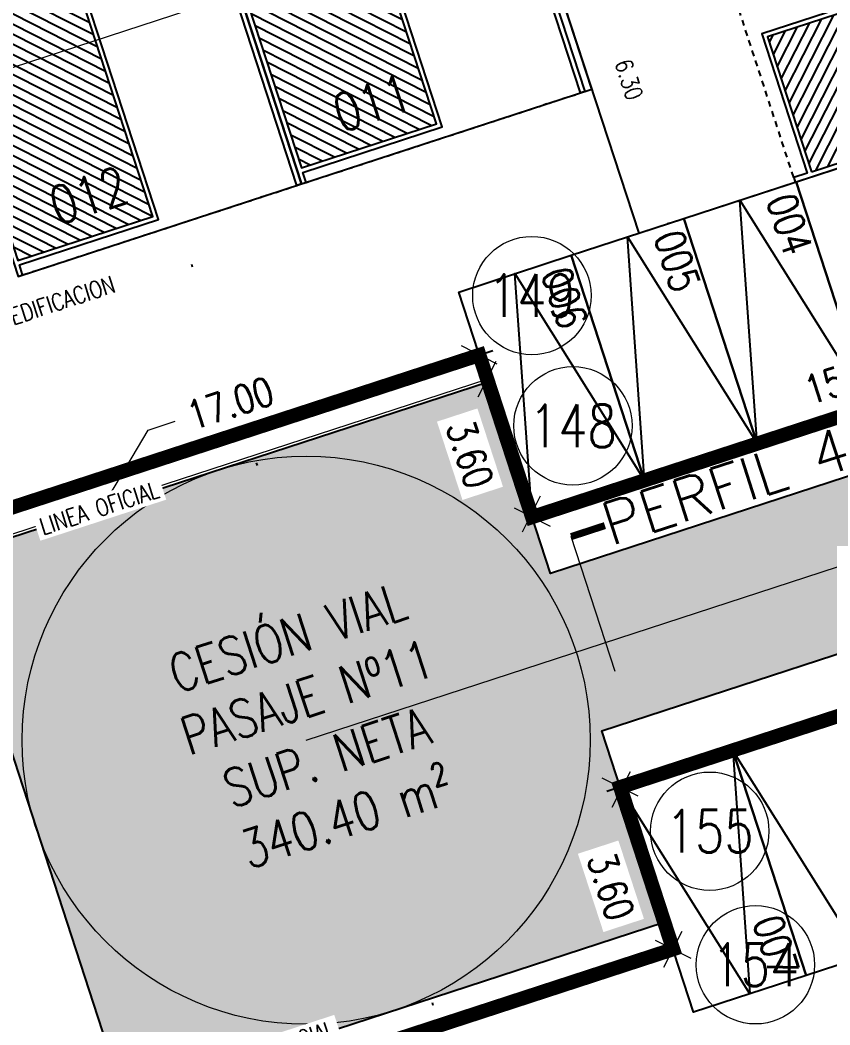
# Model space of a CAD drawing. Header units: metres. Extents: x 733085 to 734585, y 6084499 to 6087418.
# Drawn here: x 733577.38 to 733594.49, y 6086634.95 to 6086656.17 of the extents above; entities that cross this region are included whole.
import ezdxf
from ezdxf.enums import TextEntityAlignment as Align

# ---------------------------------------------------------------- set-up
doc = ezdxf.new("R2010")
doc.units = ezdxf.units.M
doc.header["$LTSCALE"] = 5
doc.header["$MEASUREMENT"] = 0
doc.linetypes.add('HIDDEN', pattern=[0.375, 0.25, -0.125])
doc.layers.get('0').update_dxf_attribs({"color": 30})
doc.layers.get('DEFPOINTS').update_dxf_attribs({"color": 210})
doc.layers.add('U-ANNO-DIMS', color=210, linetype='Continuous', lineweight=18, plot=False)
for name, color, linetype, lineweight in [('U-ANNO-PATT', 8, 'Continuous', 18), ('U-ANNO-SYMB', 3, 'Continuous', 18), ('U-ANNO-TEXT', 3, 'Continuous', 18)]:
    doc.layers.add(name, color=color, linetype=linetype, lineweight=lineweight)
for name, color, linetype in [('U-BLDG', 7, 'Continuous'), ('U-GREN', 60, 'Continuous'), ('U-PROP', 1, 'Continuous'), ('U-SDWK', 4, 'Continuous'), ('U-STRT', 4, 'Continuous')]:
    doc.layers.add(name, color=color, linetype=linetype)
doc.styles.add('E-ROMANS', font='romans.shx', dxfattribs={"width": 0.8})
doc.dimstyles.new('E-0200_TICK_18', dxfattribs={"dimscale": 0.001, "dimtxt": 360, "dimasz": 360, "dimexe": 180, "dimexo": 120, "dimgap": 180, "dimtad": 0, "dimzin": 0, "dimdsep": 46, "dimtxsty": 'E-ROMANS', "dimblk": 'OBLIQUE', "dimcen": 180, "dimclrd": 256, "dimclre": 256, "dimclrt": 256, "dimadec": 0, "dimazin": 0, "dimtfac": 1, "dimtmove": 1, "dimatfit": 3, "dimldrblk": 'OPEN90', "dimfxl": 1, "dimtfill": 1, "dimtolj": 1, "dimtzin": 0, "dimarcsym": 0})
doc.dimstyles.new('E-0500_TICK_12', dxfattribs={"dimscale": 0.001, "dimtxt": 600, "dimasz": 600, "dimexe": 300, "dimexo": 200, "dimgap": 300, "dimtad": 0, "dimzin": 0, "dimdsep": 46, "dimtxsty": 'E-ROMANS', "dimblk": 'OBLIQUE', "dimcen": 300, "dimclrd": 256, "dimclre": 256, "dimclrt": 256, "dimadec": 0, "dimazin": 0, "dimtfac": 1, "dimtmove": 1, "dimatfit": 3, "dimldrblk": 'OPEN90', "dimfxl": 1, "dimtfill": 1, "dimtolj": 1, "dimtzin": 0, "dimlwd": -1, "dimarcsym": 0})

# ---------------------------------------------------------------- blocks, each defined once
blk = doc.blocks.new('casa')
h = blk.add_hatch()
h.set_pattern_fill('LINE', color=252, scale=0.06, angle=45, style=0)
h.set_pattern_definition([(45, (-8.755947228379299, 1.529366919320627), (-0.1347038418160373, 0.1347038418160373), [])])
h.paths.add_polyline_path([(3.102210664352354, 0.201001939683267), (0.1022257000274749, 0.201001939683267), (0.1022255927061355, -6.603990602145244), (3.102242964280038, -6.603990649458436)])
at = {"color": 252}
blk.add_line((0, -6.999999999999999), (0, 0.5220594658906643), dxfattribs=at)
at = {"color": 1, "linetype": 'HIDDEN', "ltscale": 0.1}
for p, q in [((0.1020175530240977, 0.5220594658906643), (6.197018523868451, 0.5220594658906643)), ((0.1020242458974394, -6.999991121657415), (6.197020108980382, -7.000001823261669))]:
    blk.add_line(p, q, dxfattribs=at)
for p, q in [((6.299037661988223, 0.5220096241100984), (6.197018523868451, 0.5220594658906643)), ((6.29904233262306, -6.999999999999999), (6.197020517026942, -7.000001823254377))]:
    blk.add_line(p, q)
for points in [[(-5.55495142862128e-06, 0.5220594658906643), (0.1020175530240977, 0.5220594658906643), (0.1020217302634023, 0.2990019400184858), (3.197017734193821, 0.2990019702894822), (3.197017734193764, -6.699994889408656), (0.1020242458974394, -6.699973233949492), (0.1020242458974394, -6.999991121657415), (0, -6.999999999999999)], [(6.197020517026999, 0.5220576407880637), (6.197020517026942, -7.000001823254364)]]:
    blk.add_lwpolyline(points)
for points in [[(6.197016530710016, 0.5220576426643229), (6.197020517026999, 0.5220576407880726)], [(6.197020517026942, -7.000001823254377), (6.197020108980382, -7.000001823261669)]]:
    blk.add_lwpolyline(points, close=True)
at = {"color": 252}
for points in [[(6.299037661988223, 0.5220096241100984), (6.29904233262306, -6.999999999999999)], [(0.1022255927061337, -6.603990602145244), (0.1022257000274749, 0.201001939683267), (3.102210664352356, 0.201001939683267), (3.102242964280038, -6.603990649458438), (0.1022041264433824, -6.603990602144903)]]:
    blk.add_lwpolyline(points, dxfattribs=at)
blk = doc.blocks.new('PRK-250x500')
for points in [[(0, 0), (5, 0), (5, -2.5), (0, -2.5), (0, 0)], [(0, 0), (5, -1.25), (0, -2.5)]]:
    blk.add_lwpolyline(points)
blk = doc.blocks.new('_Oblique')
at = {"color": 0, "linetype": 'ByBlock', "lineweight": -2}
blk.add_line((-0.5, -0.5), (0.5, 0.5), dxfattribs=at)
blk = doc.blocks.new('*D2060')
at = {"layer": 'DEFPOINTS', "color": 0, "transparency": 16777216}
for p in [(733591.178722234, 6086636.549608962, -7.145387634163236e-09), (733575.0171308005, 6086631.276757434), (733575.0171327498, 6086631.27675146, -1.428981213227434e-08)]:
    blk.add_point(p, dxfattribs=at)
at = {"layer": 'U-ANNO-DIMS', "lineweight": -2, "transparency": 16777216}
for p, q in [((733591.1787202847, 6086636.549614936), (733591.0856698584, 6086636.834819456)), ((733575.0171308005, 6086631.276757434), (733574.9240803742, 6086631.561961954))]:
    blk.add_line(p, q, dxfattribs=at)
at = {"layer": 'U-ANNO-DIMS', "transparency": 16777216}
blk.add_line((733591.1787202847, 6086636.549614936), (733575.0171308005, 6086631.276757434), dxfattribs=at)
for p, xscale, yscale, zscale, rotation in [((733591.1787202847, 6086636.549614936), 0.6, 0.6, 0.6, 18.0693605356598), ((733575.0171308005, 6086631.276757434), 0.6000000000000001, 0.6000000000000001, 0.6000000000000001, 198.0693605356598)]:
    blk.add_blockref('_Oblique', p, dxfattribs=dict(at, xscale=xscale, yscale=yscale, zscale=zscale, rotation=rotation))
at = {"layer": 'U-ANNO-DIMS', "transparency": 16777216, "insert": (733585.6193963033, 6086634.066981716), "char_height": 0.6, "attachment_point": 5, "rotation": 18.069360535659822, "style": 'E-ROMANS', "bg_fill": 3, "box_fill_scale": 1.25, "bg_fill_color": 256, "bg_fill_true_color": 13158600, "bg_fill_transparency": 0}
blk.add_mtext('\\A1;17.00', dxfattribs=at)
blk = doc.blocks.new('_Open90')
at = {"color": 0, "linetype": 'ByBlock', "lineweight": -2}
for p, q in [((-0.5, 0.5), (0, 0)), ((0, 0), (-1, 0)), ((0, 0), (-0.5, -0.5))]:
    blk.add_line(p, q, dxfattribs=at)
blk = doc.blocks.new('*D2061')
at = {"layer": 'DEFPOINTS', "color": 0, "transparency": 16777216}
for p in [(733587.0846811056, 6086649.097950669, -1.428981213227435e-08), (733587.250105747, 6086648.590919871), (733570.9231056015, 6086643.825050403, -1.428981213227434e-08)]:
    blk.add_point(p, dxfattribs=at)
at = {"layer": 'U-ANNO-DIMS', "transparency": 16777216}
for p, q in [((733571.0885302429, 6086643.318019605), (733587.250105747, 6086648.590919871)), ((733580.087607872, 6086647.511914243), (733580.6580164193, 6086647.698016605)), ((733579.1693179947, 6086645.954469739), (733580.087607872, 6086647.511914243))]:
    blk.add_line(p, q, dxfattribs=at)
at = {"layer": 'U-ANNO-DIMS', "lineweight": -2, "transparency": 16777216}
for p, q in [((733587.25007473, 6086648.591014938), (733587.3431569282, 6086648.305715597)), ((733571.0884992259, 6086643.318114673), (733571.1815814241, 6086643.032815332))]:
    blk.add_line(p, q, dxfattribs=at)
at = {"layer": 'U-ANNO-DIMS', "transparency": 16777216, "xscale": 0.6, "yscale": 0.6, "zscale": 0.6}
for p, rotation in [((733587.250105747, 6086648.590919871), 18.06951216982643), ((733571.0885302429, 6086643.318019605), 198.0695121698265)]:
    blk.add_blockref('_Oblique', p, dxfattribs=dict(at, rotation=rotation))
at = {"layer": 'U-ANNO-DIMS', "transparency": 16777216, "insert": (733581.8232795938, 6086648.078197146), "char_height": 0.6, "attachment_point": 5, "rotation": 18.069512169826424, "style": 'E-ROMANS', "bg_fill": 3, "box_fill_scale": 1.25, "bg_fill_color": 256, "bg_fill_true_color": 13158600, "bg_fill_transparency": 0}
blk.add_mtext('\\A1;17.00', dxfattribs=at)
blk = doc.blocks.new('*D2063')
at = {"layer": 'DEFPOINTS', "color": 0, "transparency": 16777216}
for p in [(733587.0846811053, 6086649.097950669), (733588.2011898488, 6086645.67582254), (733588.2011898493, 6086645.67582254, 7.144436835780307e-09)]:
    blk.add_point(p, dxfattribs=at)
at = {"layer": 'U-ANNO-DIMS', "lineweight": -2, "transparency": 16777216}
for p, q in [((733587.0846811063, 6086649.097950669, 7.144436835780307e-09), (733587.3698853799, 6086649.19100185, 7.144436835780307e-09)), ((733588.2011898493, 6086645.67582254, 7.144436835780307e-09), (733588.4863941229, 6086645.768873721, 7.144436835780307e-09))]:
    blk.add_line(p, q, dxfattribs=at)
at = {"layer": 'U-ANNO-DIMS', "transparency": 16777216}
blk.add_line((733587.0846811063, 6086649.097950669, 7.144436835780307e-09), (733588.2011898493, 6086645.67582254, 7.144436835780307e-09), dxfattribs=at)
at = {"layer": 'U-ANNO-DIMS', "transparency": 16777216, "xscale": 0.6, "yscale": 0.6, "zscale": 0.6}
for p, rotation in [((733587.0846811063, 6086649.097950669, 7.144436835780307e-09), 108.0695121957094), ((733588.2011898493, 6086645.67582254, 7.144436835780307e-09), 288.0695121957094)]:
    blk.add_blockref('_Oblique', p, dxfattribs=dict(at, rotation=rotation))
at = {"layer": 'U-ANNO-DIMS', "transparency": 16777216, "insert": (733586.8877341403, 6086647.003829255, 7.144436835780307e-09), "char_height": 0.6, "attachment_point": 5, "rotation": 288.0695121957094, "style": 'E-ROMANS', "bg_fill": 3, "box_fill_scale": 1.25, "bg_fill_color": 256, "bg_fill_true_color": 13158600, "bg_fill_transparency": 0}
blk.add_mtext('\\A1;3.60', dxfattribs=at)
blk = doc.blocks.new('*D2064')
at = {"layer": 'DEFPOINTS', "color": 0, "transparency": 16777216}
for p in [(733602.6043491168, 6086650.443404923), (733602.6245142084, 6086650.381598397, -7.144492864694726e-09), (733588.2011898479, 6086645.675822539, -1.428981213227434e-08)]:
    blk.add_point(p, dxfattribs=at)
at = {"layer": 'U-ANNO-DIMS', "lineweight": -2, "transparency": 16777216}
for p, q in [((733602.6043491168, 6086650.443404923), (733602.5112979345, 6086650.728609196)), ((733588.1810247563, 6086645.737629065), (733588.087973574, 6086646.022833338))]:
    blk.add_line(p, q, dxfattribs=at)
at = {"layer": 'U-ANNO-DIMS', "transparency": 16777216}
blk.add_line((733588.1810247563, 6086645.737629065), (733602.6043491168, 6086650.443404923), dxfattribs=at)
at = {"layer": 'U-ANNO-DIMS', "transparency": 16777216, "xscale": 0.6, "yscale": 0.6, "zscale": 0.6}
for p, rotation in [((733602.6043491168, 6086650.443404923), 18.06951238712059), ((733588.1810247563, 6086645.737629065), 198.0695123871205)]:
    blk.add_blockref('_Oblique', p, dxfattribs=dict(at, rotation=rotation))
at = {"layer": 'U-ANNO-DIMS', "transparency": 16777216, "insert": (733594.8651693889, 6086648.612120209), "char_height": 0.6, "attachment_point": 5, "rotation": 18.06951238712059, "style": 'E-ROMANS', "bg_fill": 3, "box_fill_scale": 1.25, "bg_fill_color": 256, "bg_fill_true_color": 13158600, "bg_fill_transparency": 0}
blk.add_mtext('\\A1;15.17', dxfattribs=at)
blk = doc.blocks.new('*D2065')
at = {"layer": 'DEFPOINTS', "color": 0, "transparency": 16777216}
for p in [(733604.4855378375, 6086644.677512927, -7.144485153378417e-09), (733590.0622135021, 6086639.971736974, -1.428981213227434e-08), (733590.0798344847, 6086639.91772821)]:
    blk.add_point(p, dxfattribs=at)
at = {"layer": 'U-ANNO-DIMS', "transparency": 16777216}
for p, q in [((733604.5031588201, 6086644.623504163), (733598.267186749, 6086642.588946336)), ((733590.0798344847, 6086639.91772821), (733595.9366604064, 6086641.828585232))]:
    blk.add_line(p, q, dxfattribs=at)
at = {"layer": 'U-ANNO-DIMS', "lineweight": -2, "transparency": 16777216}
for p, q in [((733604.5031588201, 6086644.623504163), (733604.5962100043, 6086644.33829989)), ((733590.0798344847, 6086639.91772821), (733590.1728856689, 6086639.632523937))]:
    blk.add_line(p, q, dxfattribs=at)
at = {"layer": 'U-ANNO-DIMS', "transparency": 16777216, "xscale": 0.6, "yscale": 0.6, "zscale": 0.6}
for p, rotation in [((733604.5031588201, 6086644.623504163), 18.06951275749613), ((733590.0798344847, 6086639.91772821), 198.0695127574962)]:
    blk.add_blockref('_Oblique', p, dxfattribs=dict(at, rotation=rotation))
at = {"layer": 'U-ANNO-DIMS', "transparency": 16777216, "insert": (733597.2579381934, 6086641.730576973), "char_height": 0.6, "attachment_point": 5, "rotation": 18.06951275749617, "style": 'E-ROMANS', "bg_fill": 3, "box_fill_scale": 1.25, "bg_fill_color": 256, "bg_fill_true_color": 13158600, "bg_fill_transparency": 0}
blk.add_mtext('\\A1;15.17', dxfattribs=at)
blk = doc.blocks.new('*D2115')
at = {"layer": 'DEFPOINTS', "color": 0, "transparency": 16777216}
for p in [(733590.0622134914, 6086639.97173709), (733591.1787222349, 6086636.549608959), (733591.178722234, 6086636.549608959, 7.144424498111104e-09)]:
    blk.add_point(p, dxfattribs=at)
at = {"layer": 'U-ANNO-DIMS', "lineweight": -2, "transparency": 16777216}
for p, q in [((733590.0622134905, 6086639.97173709, 7.144424498111104e-09), (733589.7770092168, 6086639.878685909, 7.144424498111104e-09)), ((733591.178722234, 6086636.549608959, 7.144424498111104e-09), (733590.8935179603, 6086636.456557778, 7.144424498111104e-09))]:
    blk.add_line(p, q, dxfattribs=at)
at = {"layer": 'U-ANNO-DIMS', "transparency": 16777216}
blk.add_line((733590.0622134905, 6086639.97173709, 7.144424498111104e-09), (733591.178722234, 6086636.549608959, 7.144424498111104e-09), dxfattribs=at)
at = {"layer": 'U-ANNO-DIMS', "transparency": 16777216, "xscale": 0.6, "yscale": 0.6, "zscale": 0.6}
for p, rotation in [((733590.0622134905, 6086639.97173709, 7.144424498111104e-09), 108.06951219356), ((733591.178722234, 6086636.549608959, 7.144424498111104e-09), 288.0695121935599)]:
    blk.add_blockref('_Oblique', p, dxfattribs=dict(at, rotation=rotation))
at = {"layer": 'U-ANNO-DIMS', "transparency": 16777216, "insert": (733589.8652665245, 6086637.877615678, 7.144424498111104e-09), "char_height": 0.6, "attachment_point": 5, "rotation": 288.06951219355994, "style": 'E-ROMANS', "bg_fill": 3, "box_fill_scale": 1.25, "bg_fill_color": 256, "bg_fill_true_color": 13158600, "bg_fill_transparency": 0}
blk.add_mtext('\\A1;3.60', dxfattribs=at)
blk = doc.blocks.new('TAG-CORTE-2')
blk.add_line((0, 0), (0, 2))
at = {"const_width": 0.1}
blk.add_lwpolyline([(0, 2), (0.5, 2)], dxfattribs=at)
at = {"style": 'E-ROMANS'}
blk.add_attdef('A', text='', height=0.5995919999999999, dxfattribs=at).set_placement((0.4999999999999858, 2.000000000000007), align=Align.MIDDLE_LEFT)
blk = doc.blocks.new('*D2747')
at = {"layer": 'DEFPOINTS', "color": 0, "transparency": 16777216}
for p in [(733582.3330122605, 6086646.935085502), (733582.3330122675, 6086646.93508548), (733575.181467837, 6086644.601811871, -1.046711471963005e-08)]:
    blk.add_point(p, dxfattribs=at)
at = {"layer": 'U-ANNO-DIMS', "lineweight": -2, "transparency": 16777216}
for p, q in [((733582.3702327309, 6086646.821003791), (733582.3888429727, 6086646.763962915)), ((733575.2186883073, 6086644.48773016), (733575.2372985494, 6086644.430689284))]:
    blk.add_line(p, q, dxfattribs=at)
at = {"layer": 'U-ANNO-DIMS', "transparency": 16777216, "insert": (733579.0576248467, 6086645.866452749), "char_height": 0.36, "attachment_point": 5, "rotation": 18.069511039753596, "style": 'E-ROMANS', "bg_fill": 3, "box_fill_scale": 1.25, "bg_fill_color": 256, "bg_fill_true_color": 13158600, "bg_fill_transparency": 0}
blk.add_mtext('\\A1;LINEA OFICIAL', dxfattribs=at)
blk = doc.blocks.new('*D2748')
at = {"layer": 'DEFPOINTS', "color": 0, "transparency": 16777216}
for p in [(733586.0507594685, 6086635.540094301), (733586.0507594724, 6086635.540094288), (733578.8992150452, 6086633.20682067, -1.046711471963005e-08)]:
    blk.add_point(p, dxfattribs=at)
at = {"layer": 'U-ANNO-DIMS', "lineweight": -2, "transparency": 16777216}
for p, q in [((733586.0879799388, 6086635.426012591), (733586.1065901779, 6086635.368971723)), ((733578.9364355155, 6086633.092738959), (733578.9550457546, 6086633.035698092))]:
    blk.add_line(p, q, dxfattribs=at)
at = {"layer": 'U-ANNO-DIMS', "transparency": 16777216, "insert": (733582.775372053, 6086634.471461548), "char_height": 0.36, "attachment_point": 5, "rotation": 18.069511039753596, "style": 'E-ROMANS', "bg_fill": 3, "box_fill_scale": 1.25, "bg_fill_color": 256, "bg_fill_true_color": 13158600, "bg_fill_transparency": 0}
blk.add_mtext('\\A1;LINEA OFICIAL', dxfattribs=at)
blk = doc.blocks.new('*D2751')
at = {"layer": 'DEFPOINTS', "color": 0, "transparency": 16777216}
for p in [(733580.9645811634, 6086651.129362154), (733580.9645811676, 6086651.129362142), (733573.8130367401, 6086648.796088522, -1.046711471963005e-08)]:
    blk.add_point(p, dxfattribs=at)
at = {"layer": 'U-ANNO-DIMS', "lineweight": -2, "transparency": 16777216}
for p, q in [((733581.0018016337, 6086651.015280443), (733581.0204118728, 6086650.958239577)), ((733573.8502572104, 6086648.682006812), (733573.8688674495, 6086648.624965945))]:
    blk.add_line(p, q, dxfattribs=at)
at = {"layer": 'U-ANNO-DIMS', "transparency": 16777216, "insert": (733577.68919375, 6086650.060729397), "char_height": 0.36, "attachment_point": 5, "rotation": 18.069511039753596, "style": 'E-ROMANS', "bg_fill": 3, "box_fill_scale": 1.25, "bg_fill_color": 256, "bg_fill_true_color": 13158600, "bg_fill_transparency": 0}
blk.add_mtext('\\A1;LINEA EDIFICACION', dxfattribs=at)
blk = doc.blocks.new('*D2815')
at = {"layer": 'DEFPOINTS', "color": 0, "transparency": 16777216}
for p in [(733579.2220133194, 6086662.942329918, 1.428939229005814e-08), (733579.222013304, 6086662.942329913), (733582.6338898852, 6086652.484839818, 1.428936514032699e-08)]:
    blk.add_point(p, dxfattribs=at)
at = {"layer": 'U-ANNO-DIMS', "lineweight": -2, "transparency": 16777216}
for p, q in [((733579.1079316093, 6086662.905109446), (733579.0508907395, 6086662.886499207)), ((733582.519808175, 6086652.447619346), (733582.4627673053, 6086652.429009106))]:
    blk.add_line(p, q, dxfattribs=at)
at = {"layer": 'U-ANNO-DIMS', "transparency": 16777216, "insert": (733580.6798150681, 6086658.474129542), "char_height": 0.36, "attachment_point": 5, "rotation": 288.0695116789587, "style": 'E-ROMANS', "bg_fill": 3, "box_fill_scale": 1.25, "bg_fill_color": 256, "bg_fill_true_color": 13158600, "bg_fill_transparency": 0}
blk.add_mtext('\\A1;11.00', dxfattribs=at)
blk = doc.blocks.new('*D2816')
at = {"layer": 'DEFPOINTS', "color": 0, "transparency": 16777216}
for p in [(733585.2113018334, 6086664.89640844), (733585.2113018502, 6086664.896408445, 1.428939229005814e-08), (733588.6231784159, 6086654.438918345, 1.428936514032699e-08)]:
    blk.add_point(p, dxfattribs=at)
at = {"layer": 'U-ANNO-DIMS', "lineweight": -2, "transparency": 16777216}
for p, q in [((733585.0972201405, 6086664.859187974), (733585.0401792689, 6086664.840577733)), ((733588.5090967063, 6086654.401697873), (733588.4520558347, 6086654.383087632))]:
    blk.add_line(p, q, dxfattribs=at)
at = {"layer": 'U-ANNO-DIMS', "transparency": 16777216, "insert": (733586.669103597, 6086660.428208069), "char_height": 0.36, "attachment_point": 5, "rotation": 288.0695116789587, "style": 'E-ROMANS', "bg_fill": 3, "box_fill_scale": 1.25, "bg_fill_color": 256, "bg_fill_true_color": 13158600, "bg_fill_transparency": 0}
blk.add_mtext('\\A1;11.00', dxfattribs=at)
blk = doc.blocks.new('*D2870')
at = {"layer": 'DEFPOINTS', "color": 0, "transparency": 16777216}
for p in [(733589.2704031109, 6086657.910887659), (733589.2704031672, 6086657.910887677, 3.275169957010833e-08), (733591.2244778811, 6086651.921597901, 3.275169957010833e-08)]:
    blk.add_point(p, dxfattribs=at)
at = {"layer": 'U-ANNO-DIMS', "lineweight": -2, "transparency": 16777216}
for p, q in [((733589.1563214571, 6086657.873667206), (733589.099280546, 6086657.855056953)), ((733591.110396171, 6086651.88437743), (733591.0533552603, 6086651.865767177))]:
    blk.add_line(p, q, dxfattribs=at)
at = {"layer": 'U-ANNO-DIMS', "transparency": 16777216, "insert": (733590.2472919968, 6086654.916697786), "char_height": 0.36, "attachment_point": 5, "rotation": 288.06951130403655, "style": 'E-ROMANS', "bg_fill": 3, "box_fill_scale": 1.25, "bg_fill_color": 256, "bg_fill_true_color": 13158600, "bg_fill_transparency": 0}
blk.add_mtext('\\A1;6.30', dxfattribs=at)

msp = doc.modelspace()

# ---------------------------------------------------------------- hatches: boundary and pattern name
at = {"layer": 'U-ANNO-PATT'}
h = msp.add_hatch(dxfattribs=at)
h.set_pattern_fill('BRASS', color=256, scale=0.2, angle=44.9999999750137, style=0)
h.set_pattern_definition([(333.0695121517382, (734229.5209510413, 6084675.822972861), (0.5751946618942712, 1.132276954162865), []), (333.0695121517382, (734229.8085483722, 6084676.389111338), (0.5751946618942712, 1.132276954162865), [0.635, -0.3175])])
h.paths.add_polyline_path([(733740.8516158966, 6086702.266083517), (733738.4679591038, 6086705.784702606), (733755.3159352305, 6086717.19821221), (733759.8294403163, 6086716.330299866), (733777.3282855565, 6086690.499496094), (733776.4603732227, 6086685.985991062), (733760.5230984635, 6086675.189427896), (733758.1394416718, 6086678.708046983), (733748.204517181, 6086671.977721917), (733754.9348422436, 6086662.042797432), (733764.8697667303, 6086668.773122493), (733762.4861099407, 6086672.291741587), (733778.4233846992, 6086683.088304754), (733782.9368897356, 6086682.22039242), (733800.435735034, 6086656.389588687), (733799.5678226913, 6086651.876083605), (733783.630547902, 6086641.079520418), (733781.2468911025, 6086644.598139502), (733771.3119666232, 6086637.867814441), (733778.0422916971, 6086627.932889957), (733787.9772161671, 6086634.663215023), (733785.5935593797, 6086638.181834108), (733801.530834166, 6086648.978397297), (733806.0443392512, 6086648.110484954), (733811.2997538657, 6086640.352739577), (733828.8992371103, 6086625.420554218), (733828.1392334052, 6086621.46821892), (733810.8773024147, 6086609.774279328), (733808.4936456213, 6086613.292898417), (733798.558721136, 6086606.562573353), (733805.2890461987, 6086596.627648869), (733815.2239706852, 6086603.357973931), (733812.8403138922, 6086606.876593019), (733833.9225421108, 6086621.158558546), (733834.9146404945, 6086620.316818095), (733840.9308423458, 6086624.392439825), (733821.992389008, 6086640.460667046), (733822.2368330967, 6086641.73187795), (733841.834775196, 6086655.008327216), (733844.2184319887, 6086651.489708127), (733854.153356475, 6086658.220033192), (733847.4230314103, 6086668.154957678), (733837.488106925, 6086661.424632612), (733839.8717637173, 6086657.906013526), (733820.2738216213, 6086644.62956426), (733816.3457846311, 6086645.384895584), (733798.3740523801, 6086671.913748362), (733799.1293837101, 6086675.84178535), (733818.7273258097, 6086689.118234615), (733821.1109826034, 6086685.599615525), (733831.0459070881, 6086692.329940589), (733824.3155820246, 6086702.264865075), (733814.3806575397, 6086695.534540012), (733816.7643143322, 6086692.015920924), (733797.1663722344, 6086678.739471659), (733793.2383352441, 6086679.494802983), (733775.2666029958, 6086706.023655765), (733776.0219343246, 6086709.951692748), (733795.6198764226, 6086723.228142016), (733798.0035332164, 6086719.709522926), (733807.9384577016, 6086726.439847989), (733801.2081326386, 6086736.374772475), (733791.2732081542, 6086729.644447412), (733793.6568649501, 6086726.125828316), (733774.0589228489, 6086712.849379058), (733770.1308858604, 6086713.604710382), (733739.8429647741, 6086758.314023225), (733739.0591018391, 6086760.716583371), (733677.4303062743, 6086718.966711183), (733551.5153525969, 6086677.885506378), (733548.9440454106, 6086671.78719953), (733591.8570150929, 6086685.788050462), (733597.0048735242, 6086683.172947245), (733606.7252261299, 6086653.379815468), (733604.9135894328, 6086649.813588439), (733588.588903008, 6086644.487471269), (733587.270677922, 6086648.527865138), (733575.8625069797, 6086644.805817887), (733579.5845542282, 6086633.397646944), (733590.9927251708, 6086637.119694195), (733589.6745000912, 6086641.160088111), (733605.9991866, 6086646.486205225), (733609.5654133897, 6086644.674568162), (733619.3736011111, 6086614.612219485), (733617.2921604972, 6086610.514880968), (733601.3679318496, 6086605.319417763), (733600.0497067841, 6086609.359811638), (733588.64153584, 6086605.637764391), (733592.3635830876, 6086594.229593447), (733603.7717540307, 6086597.951640696), (733602.4535289638, 6086601.99203457), (733618.3860758547, 6086607.190211658), (733622.7854778088, 6086604.154729291), (733629.4402441927, 6086606.325923518), (733631.2087091982, 6086611.398968259), (733647.12809372, 6086616.592850936), (733648.4463187853, 6086612.552457065), (733659.8544897331, 6086616.274504315), (733656.1324424815, 6086627.682675255), (733644.7242715453, 6086623.960628007), (733646.0424966043, 6086619.920234133), (733630.0954700289, 6086614.717332914), (733626.028367502, 6086616.7834137), (733615.7239067769, 6086648.366851949), (733617.5355433299, 6086651.933078743), (733633.8602299964, 6086657.259195917), (733635.1784550633, 6086653.21880204), (733646.5866260112, 6086656.940849296), (733642.8645787598, 6086668.349020231), (733631.4564078143, 6086664.626972984), (733632.774632882, 6086660.58657911), (733616.4499462201, 6086655.260461938), (733612.8837196206, 6086657.072098936), (733603.6596399036, 6086685.344141493), (733606.2747425258, 6086690.49200021), (733679.6511446409, 6086714.43189706), (733732.0275381447, 6086749.913812847), (733737.8351278394, 6086748.797057633), (733754.2208360983, 6086724.609403601), (733753.3529237563, 6086720.095898519), (733736.5049476253, 6086708.682388917), (733734.1212908335, 6086712.201008002), (733724.1863663493, 6086705.470682941), (733730.9166914119, 6086695.535758454)])

# ---------------------------------------------------------------- linework, layer by layer
at = {"layer": 'U-ANNO-SYMB', "ltscale": 0.2}
msp.add_line((733583.427616208, 6086640.962756117), (733611.4727031089, 6086650.112788933), dxfattribs=at)
msp.add_circle((733583.4276162081, 6086640.962756117), 5.999999998028307, dxfattribs=at)
at = {"layer": 'U-ANNO-TEXT'}
msp.add_lwpolyline([(733557.6508733759, 6086660.095472136), (733583.0311201231, 6086668.376070105), (733586.3666011172, 6086658.152734693), (733560.9863537278, 6086649.872137363)], close=True, dxfattribs=at)
for centre in [(733588.1952000249, 6086650.35390817), (733589.0623627072, 6086647.602522182), (733591.952898913, 6086639.04130102), (733592.9179752232, 6086636.219940165)]:
    msp.add_circle(centre, 1.25, dxfattribs=at)
at = {"layer": 'U-BLDG'}
for points in [[(733579.9167460393, 6086663.168977983), (733583.3286226852, 6086652.711487952), (733589.4605145728, 6086654.712088349), (733586.0486379248, 6086665.169578378)], [(733573.9274562934, 6086661.21490318), (733577.3393329392, 6086650.757413148), (733583.328622684, 6086652.711487954), (733579.9167460381, 6086663.168977986)], [(733590.4530605007, 6086651.669909433), (733600.9105505323, 6086655.081786078), (733598.9564757257, 6086661.071075823), (733588.4989856941, 6086657.659199177)]]:
    msp.add_lwpolyline(points, close=True, dxfattribs=at)
at = {"layer": 'U-PROP', "ltscale": 0.3}
msp.add_lwpolyline([(733604.4855381373, 6086644.677512913), (733590.0622135024, 6086639.971736974), (733591.1789331251, 6086636.548962489), (733575.0173576225, 6086631.276062218), (733570.9231056419, 6086643.82505028), (733587.0846811412, 6086649.09795056), (733588.2011898822, 6086645.675822431), (733602.624514501, 6086650.381598375)], dxfattribs=at)
at = {"layer": 'U-SDWK', "ltscale": 0.3, "const_width": 0.3}
msp.add_lwpolyline([(733617.2152856837, 6086614.779448167), (733608.0517649668, 6086642.865875827), (733604.4855381369, 6086644.677512914), (733590.0622135021, 6086639.971736974), (733591.1789331246, 6086636.54896249), (733575.0173576218, 6086631.276062218), (733558.9033161611, 6086626.018670474), (733554.8090641833, 6086638.567658529), (733570.9231056414, 6086643.82505028), (733587.0846811407, 6086649.097950559), (733588.2011898817, 6086645.675822432), (733602.6245145007, 6086650.381598376), (733604.4361511897, 6086653.94782544), (733595.2727360609, 6086682.033929476), (733591.7065093996, 6086683.845566479), (733548.0183749686, 6086669.591809116), (733543.4124462071, 6086658.668039658), (733564.5796063122, 6086593.790147398), (733571.6516015155, 6086572.114299506), (733625.4126068247, 6086589.654447074)], dxfattribs=at)
at = {"layer": 'U-STRT'}
msp.add_lwpolyline([(733606.7252262726, 6086653.379815512), (733604.9135895756, 6086649.813588485), (733588.5889031331, 6086644.487471309), (733587.270678065, 6086648.527865184), (733575.8625071229, 6086644.805817933), (733579.5845543708, 6086633.39764699), (733590.9927253138, 6086637.119694239), (733589.6745002471, 6086641.160088114), (733605.999186743, 6086646.486205271), (733609.5654135328, 6086644.674568208)], dxfattribs=at)

# ---------------------------------------------------------------- block references
at = {"layer": 'U-BLDG', "xscale": -1}
for p, rotation in [((733583.167610361, 6086653.20809645, -3.322651354462283e-09), 198.0695477623354), ((733600.4139411997, 6086654.920770095, 7.144456897401943e-09), 288.0695477606012), ((733577.1783206164, 6086651.254021643, -3.322651354462282e-09), 198.0695477623354)]:
    msp.add_blockref('casa', p, dxfattribs=dict(at, rotation=rotation))
at = {"layer": 'U-GREN'}
for p, rotation in [((733595.3312967124, 6086648.002101989, 7.144440172323688e-09), 108.0695121760314), ((733592.9545944328, 6086647.22667548, 7.144440172323688e-09), 108.0695121760314), ((733590.5778921528, 6086646.451248969, 7.14444017232369e-09), 108.0695121760314), ((733588.2011898732, 6086645.675822458, 7.144440172323692e-09), 108.0695121760314), ((733594.8156180283, 6086641.522590016, -7.144419608461421e-09), 288.0695121766495), ((733592.4389157484, 6086640.747163506, -7.144419608461421e-09), 288.0695121766495)]:
    msp.add_blockref('PRK-250x500', p, dxfattribs=dict(at, rotation=rotation))

# ---------------------------------------------------------------- texts
at = {"layer": 'U-ANNO-TEXT', "insert": (733559.3935056683, 6086659.558980868), "char_height": 1.799999999999999, "width": 25.77262587250637, "attachment_point": 1, "rotation": 18.069509955255754, "style": 'E-ROMANS'}
msp.add_mtext('LOTE HABITACIONAL A5-3\\P4.487,95 m²\\PROL SII 951-0', dxfattribs=at)
at = {"layer": 'U-ANNO-TEXT', "attachment_point": 5, "style": 'E-ROMANS'}
for s, insert, char_height, rotation in [('011', (733584.8226148597, 6086654.422000283, 1.846231283613261e-08), 0.8000000000000003, 18.06951100145558), ('012', (733578.8333251147, 6086652.467925476, 1.846230473925048e-08), 0.8000000000000003, 18.06951100145558), ('004', (733593.6397114494, 6086651.859783444, 7.144472406973742e-09), 0.625, 288.0695120282971), ('005', (733591.2630091694, 6086651.084356933, 7.144472406973744e-09), 0.625, 288.0695120282971), ('149', (733588.1952000249, 6086650.35390817), 0.9, 359.9999999750137), ('006', (733588.8863068897, 6086650.308930422, 7.144472406973747e-09), 0.625, 288.0695120282971), ('148', (733589.0623627072, 6086647.602522182), 0.9, 359.9999999750137), ('CESIÓN VIAL\\PPASAJE Nº11\\PSUP. NETA \\P340.40 m²', (733583.6570790665, 6086641.234768861, 7.145322882355949e-09), 0.8, 18.069512197428157), ('155', (733591.952898913, 6086639.04130102), 0.9, 359.9999999750137), ('007', (733593.352728516, 6086636.619232769), 0.625, 288.0695120282971), ('154', (733592.9179752232, 6086636.219940165), 0.9, 359.9999999750137)]:
    msp.add_mtext(s, dxfattribs=dict(at, insert=insert, char_height=char_height, rotation=rotation))

# ---------------------------------------------------------------- next in the draw order: dimensions: what is measured, and where the dimension line sits
at = {"layer": 'U-ANNO-DIMS'}
for base, p1, p2, angle, dimstyle, override, picture, middle in [((733585.2113018334, 6086664.89640844, -1.428932465591639e-08), (733588.6231784162, 6086654.438918344), (733585.2113018504, 6086664.896408444), 108.06951167895869, 'E-0200_TICK_18', {"dimsd1": 1, "dimsd2": 1}, '*D2816', (733586.669103597, 6086660.428208069, -1.428932465591639e-08)), ((733579.222013304, 6086662.942329913, -1.428933275279851e-08), (733582.6338898848, 6086652.484839818), (733579.222013319, 6086662.942329918), 108.06951168046334, 'E-0200_TICK_18', {"dimsd1": 1, "dimsd2": 1}, '*D2815', (733580.6798150681, 6086658.474129542, -1.428933275279851e-08)), ((733589.2704031109, 6086657.910887659, 7.979240006330144e-08), (733591.2244778816, 6086651.921597903, 1.125440996334098e-07), (733589.2704031676, 6086657.910887678, 1.125440996334098e-07), 108.06951130403657, 'E-0200_TICK_18', {"dimsd1": 1, "dimsd2": 1}, '*D2870', (733590.2472919968, 6086654.916697786, 7.979240006330144e-08)), ((733587.250105747, 6086648.590919871, 1.428981213227434e-08), (733570.9231056017, 6086643.825050403), (733587.0846811053, 6086649.097950669), 18.069512169826424, 'E-0500_TICK_12', {"dimfxl": 0.1, "dimfxlon": 1}, '*D2061', (733580.9432206925, 6086647.791067787, 1.428981213227434e-08)), ((733590.0798344847, 6086639.91772821, 1.428981213227434e-08), (733604.4855378378, 6086644.677512927, 7.145326978895926e-09), (733590.0622135022, 6086639.971736974), 198.06951275749617, 'E-0500_TICK_12', {"dimfxl": 0.1, "dimfxlon": 1}, '*D2065', (733597.2579381934, 6086641.730576973, 1.428981213227434e-08)), ((733575.0171308005, 6086631.276757434, 1.428981213227434e-08), (733591.1787222337, 6086636.549608961, 7.144424498111107e-09), (733575.0171327498, 6086631.276751459), 198.06936053565983, 'E-0500_TICK_12', {"dimfxl": 0.1, "dimfxlon": 1}, '*D2060', (733585.6193963033, 6086634.066981716, 1.428981213227434e-08))]:
    dim = msp.add_linear_dim(base=base, p1=p1, p2=p2, angle=angle, dimstyle=dimstyle, override=override, dxfattribs=at)
    dim.commit()
    dim.dimension.update_dxf_attribs({"geometry": picture, "text_midpoint": middle, "dimtype": 161})

# ---------------------------------------------------------------- next in the draw order: dimensions: what is measured, and where the dimension line sits
for base, p1, p2, text, picture, middle in [((733580.9645811676, 6086651.129362142), (733573.81303674, 6086648.796088522, -1.046711471963005e-08), (733580.9645811631, 6086651.129362154), 'LINEA EDIFICACION', '*D2751', (733577.68919375, 6086650.060729397)), ((733582.3330122675, 6086646.93508548), (733575.1814678374, 6086644.601811869, -1.046711471963005e-08), (733582.3330122606, 6086646.935085501), 'LINEA OFICIAL', '*D2747', (733579.0576248467, 6086645.866452749)), ((733586.0507594724, 6086635.540094288), (733578.899215045, 6086633.206820669, -1.046711471963005e-08), (733586.0507594682, 6086635.5400943), 'LINEA OFICIAL', '*D2748', (733582.775372053, 6086634.471461548))]:
    dim = msp.add_linear_dim(base=base, p1=p1, p2=p2, angle=18.0695110397536, text=text, dimstyle='E-0200_TICK_18', override={"dimsd1": 1, "dimsd2": 1}, dxfattribs=at)
    dim.commit()
    dim.dimension.update_dxf_attribs({"geometry": picture, "text_midpoint": middle, "dimtype": 161})
for base, p1, p2, angle, picture, middle in [((733588.2011898493, 6086645.67582254, 7.144436835780307e-09), (733587.0846811055, 6086649.097950669), (733588.2011898482, 6086645.67582254), 288.0695121957094, '*D2063', (733586.8877341403, 6086647.003829255, 7.144436835780307e-09)), ((733591.178722234, 6086636.549608959, 7.144424498111104e-09), (733590.0622134913, 6086639.97173709), (733591.1787222346, 6086636.54960896), 288.0695121981579, '*D2115', (733589.8652665245, 6086637.877615678, 7.144424498111104e-09))]:
    dim = msp.add_linear_dim(base=base, p1=p1, p2=p2, angle=angle, dimstyle='E-0500_TICK_12', override={"dimfxl": 0.1, "dimfxlon": 1}, dxfattribs=at)
    dim.commit()
    dim.dimension.update_dxf_attribs({"geometry": picture, "text_midpoint": middle, "dimtype": 161})

# ---------------------------------------------------------------- next in the draw order: dimensions: what is measured, and where the dimension line sits
dim = msp.add_linear_dim(base=(733602.6043491168, 6086650.443404923, 1.428981213227434e-08), p1=(733588.2011898478, 6086645.67582254), p2=(733602.6245142084, 6086650.381598398, 7.145319267579617e-09), angle=18.069512387120593, dimstyle='E-0500_TICK_12', override={"dimfxl": 0.1, "dimfxlon": 1}, dxfattribs=at)
dim.commit()
dim.dimension.update_dxf_attribs({"geometry": '*D2064', "text_midpoint": (733594.8651693889, 6086648.612120209, 1.428981213227434e-08), "dimtype": 161})

# ---------------------------------------------------------------- next in the draw order: block references
at = {"layer": 'U-ANNO-SYMB'}
ref = msp.add_blockref('TAG-CORTE-2', (733589.9552234224, 6086642.411388341, 7.144401324136217e-09), dxfattribs=dict(at, xscale=1.500000000251174, yscale=1.500000000251174, zscale=1.500000000251174, rotation=18.0695120231303))
ref.add_attrib('A', 'PERFIL 4', dxfattribs={"layer": '0', "height": 0.8999999999740508, "rotation": 18.06951201186074, "style": 'E-ROMANS'}).set_placement((733589.7243624286, 6086645.491700216, 7.144397468478065e-09), align=Align.MIDDLE_LEFT)

doc.saveas('drawing.dxf')
